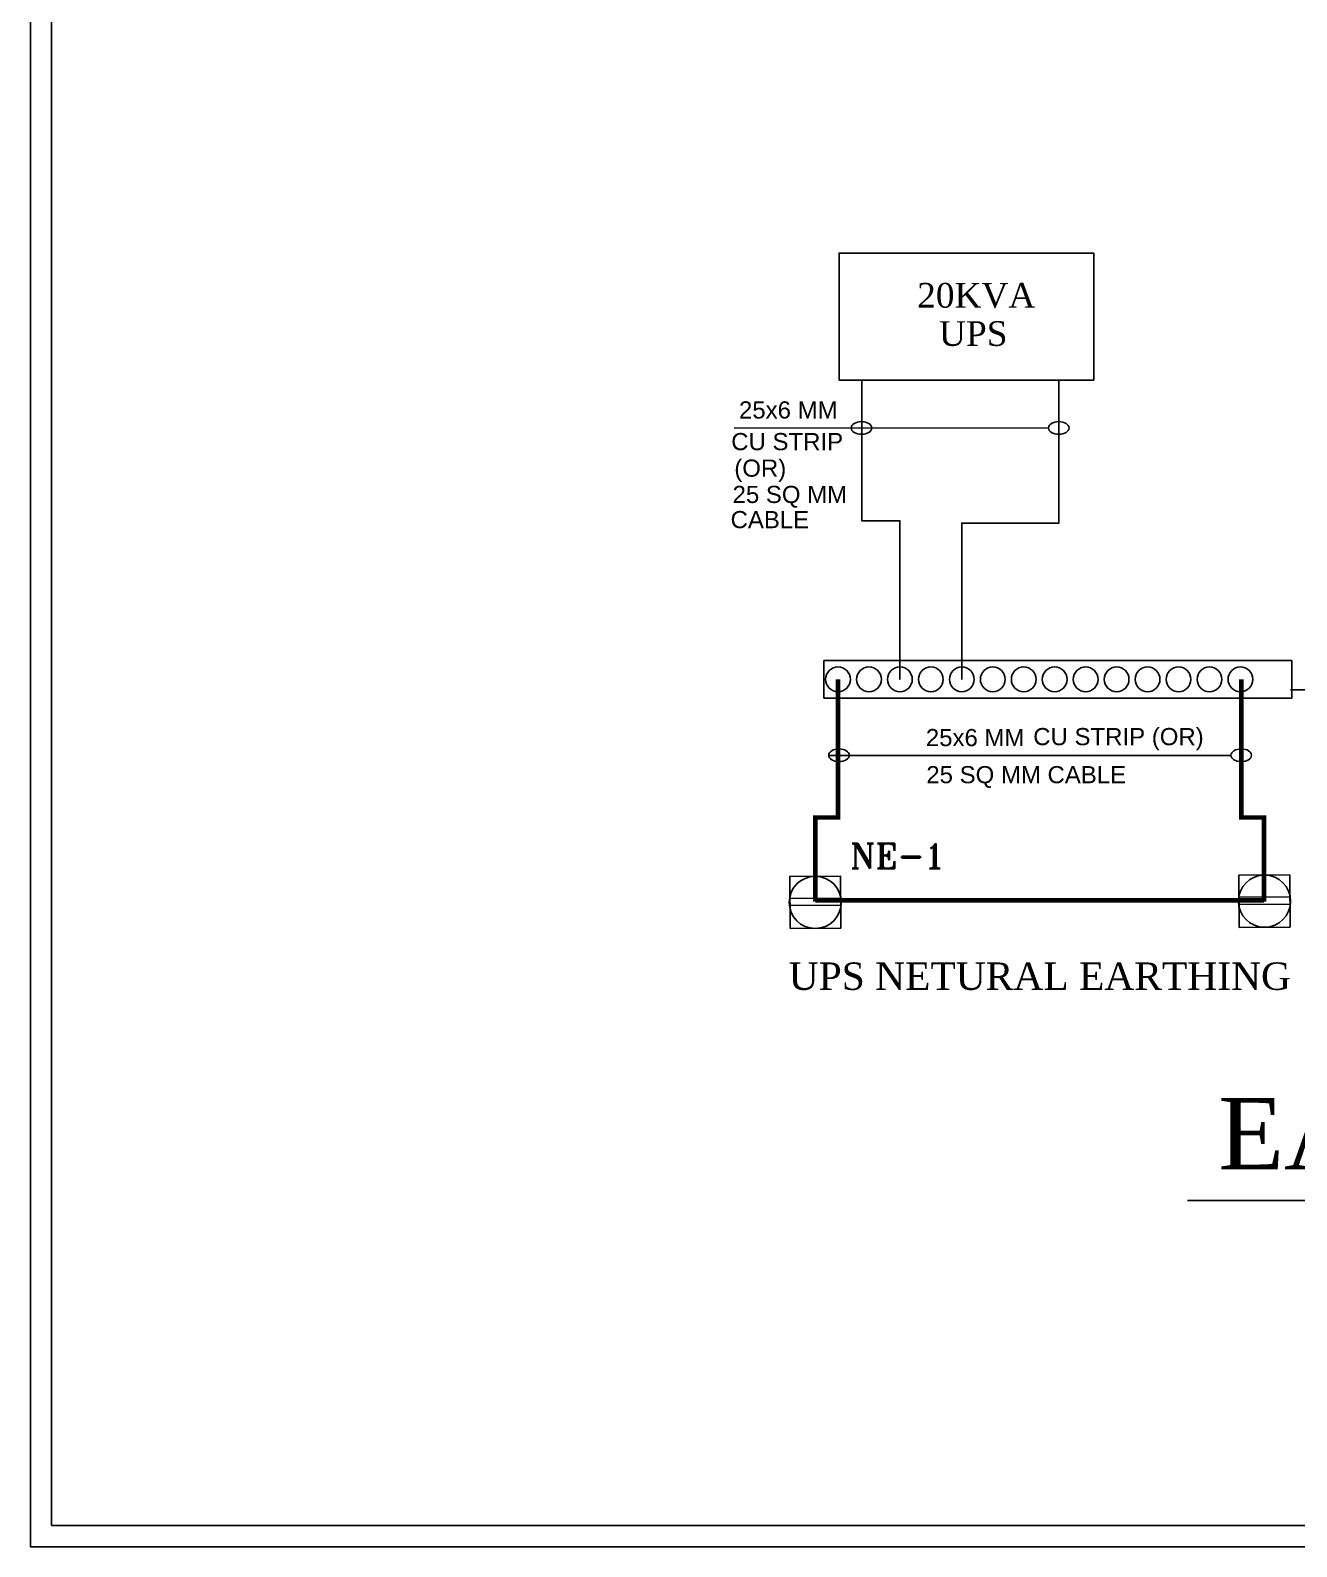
# Model space of a CAD drawing. Extents: x 3505867 to 3988380, y -625948 to -590408.
# Drawn here: x 3699251 to 3713087, y -625948 to -609377 of the extents above; entities that cross this region are included whole.
import ezdxf
from ezdxf.enums import TextEntityAlignment as Align

# ---------------------------------------------------------------- set-up
doc = ezdxf.new("R2010")
doc.units = 0
doc.header["$LTSCALE"] = 6
doc.header["$MEASUREMENT"] = 0
doc.linetypes.add('CU STRIP', pattern=[1.125, 0.75, -0.125, 0.125, -0.125])
doc.layers.get('0').update_dxf_attribs({"linetype": 'CONTINUOUS'})
doc.layers.add('EP', color=3, linetype='CONTINUOUS')
doc.styles.add('ARIAL', font='')
doc.styles.add('ROMANT', font='romant.shx')
doc.styles.add('TIMES_R', font='', dxfattribs={"height": 1.25})
doc.styles.get('ARIAL').set_extended_font_data('Arial')
doc.styles.get('TIMES_R').set_extended_font_data('Times New Roman')

# ---------------------------------------------------------------- blocks, each defined once
blk = doc.blocks.new('BB')
at = {"layer": 'EP', "color": 6}
for p, q in [((463866, 128970.6), (464143, 128970.6)), ((463866, 128932.1), (464143, 128932.1))]:
    blk.add_line(p, q, dxfattribs=at)
blk.add_lwpolyline([(463866, 129096.5), (464143, 129096.5), (464143, 128811.7), (463866, 128811.7)], close=True, dxfattribs=at)
blk.add_circle((464004.5, 128954.1), 142.4, dxfattribs=at)

msp = doc.modelspace()

# ---------------------------------------------------------------- linework, layer by layer
for points in [[(3744332.2, -593936.6), (3744332.2, -625948), (3699251, -625948), (3699251, -593936.6)], [(3744100.4, -594168.4), (3744100.4, -625716.2), (3699482.8, -625716.2), (3699482.8, -594168.4)]]:
    msp.add_lwpolyline(points, close=True)
at = {"layer": 'EP', "color": 7, "lineweight": -3}
for p, q in [((3710375.1, -613721.8), (3706940.2, -613725)), ((3713020.9, -616583.7), (3716100.7, -616583.7)), ((3712369.3, -617301.7), (3707974, -617301.7)), ((3711893.5, -622166), (3724863.8, -622166))]:
    msp.add_line(p, q, dxfattribs=at)
at = {"layer": 'EP', "color": 6}
msp.add_lwpolyline([(3710870.8, -613198.4), (3708087.5, -613198.4), (3708087.5, -611810.6), (3710870.8, -611810.6)], close=True, dxfattribs=at)
msp.add_lwpolyline([(3710870.8, -613198.4), (3708087.5, -613198.4), (3708087.5, -611810.6), (3710870.8, -611810.6)], close=True, dxfattribs=at)
at = {"layer": 'EP', "color": 140}
for points in [[(3708752.1, -616469.7), (3708752.1, -614737.1), (3708334.4, -614737.1), (3708334.4, -613198.4)], [(3709428.5, -616469.7), (3709428.5, -614761.9), (3710489.9, -614761.9), (3710489.9, -613198.4)]]:
    msp.add_lwpolyline(points, dxfattribs=at)
at = {"layer": 'EP', "color": 7}
msp.add_lwpolyline([(3707921.8, -616264.7), (3713034.3, -616264.7), (3713034.3, -616674.8), (3707921.8, -616674.8)], close=True, dxfattribs=at)
at = {"layer": 'EP', "color": 3, "linetype": 'CU STRIP', "ltscale": 10, "const_width": 50}
for points in [[(3708075.6, -616469.7), (3708075.6, -617979.4), (3707827.1, -617979.4), (3707827.1, -618898)], [(3712481.6, -616469.7), (3712481.6, -617979.4), (3712730.1, -617979.4), (3712730.1, -618898)], [(3707827.1, -618884.9), (3712730.1, -618884.9)]]:
    msp.add_lwpolyline(points, dxfattribs=at)
at = {"layer": 'EP', "color": 7}
for centre in [(3708075.6, -616469.7), (3708413.8, -616469.7), (3708752.1, -616469.7), (3709090.3, -616469.7), (3709428.5, -616469.7), (3709766.8, -616469.7), (3710105, -616469.7), (3710443.2, -616469.7), (3710781.5, -616469.7), (3711119.7, -616469.7), (3711457.9, -616469.7), (3711796.2, -616469.7), (3712134.4, -616469.7), (3712472.6, -616469.7)]:
    msp.add_circle(centre, 135.3, dxfattribs=at)
at = {"layer": 'EP', "color": 7, "lineweight": -3, "extrusion": (0, 0, -1)}
for centre in [(3708332.1, -613721.9), (3710487.5, -613721.9), (3708086.3, -617298.6), (3712481.6, -617298.6)]:
    msp.add_ellipse(centre, major_axis=(-112.4, 0), ratio=0.6155194, dxfattribs=at)

# ---------------------------------------------------------------- block references
at = {"layer": 'EP', "xscale": -2.00134532593688, "yscale": 2.00134532593688, "zscale": 2.00134532593688, "rotation": 180.345849970315}
for p in [(2782561.7, -366422.1), (2777652.9, -366435.3)]:
    msp.add_blockref('BB', p, dxfattribs=at)

# ---------------------------------------------------------------- texts
at = {"layer": 'EP', "color": 7}
for s, style, p in [('20KVA ', 'TIMES_R', (3709637.5, -612407.5)), ('UPS', 'TIMES_R', (3709553.5, -612825.2)), ('NE-1', 'ROMANT', (3708728.6, -618535.1, 0))]:
    msp.add_text(s, height=270, dxfattribs=dict(at, style=style)).set_placement(p, align=Align.CENTER)
at = {"layer": 'EP', "color": 7, "lineweight": -3}
for s, height, style, p in [('25x6 MM ', 187.5, 'ARIAL', (3706993.7, -613618.9)), ('CU STRIP', 187.5, 'ARIAL', (3706909.2, -613964.9)), ('(OR)', 187.5, 'ARIAL', (3706942.6, -614254.6)), ('25 SQ MM ', 187.5, 'ARIAL', (3706923.8, -614542.3)), ('CABLE ', 187.5, 'ARIAL', (3706901.9, -614817.5)), ('25x6 MM ', 187.5, 'ARIAL', (3709035.5, -617199.5)), ('CU STRIP (OR)', 187.5, 'ARIAL', (3710208.9, -617188.8)), ('25 SQ MM CABLE ', 187.5, 'ARIAL', (3709040.5, -617604.8)), ('UPS NETURAL EARTHING', 300, 'TIMES_R', (3707536.9, -619863.2)), ('EARTHING SCHEMATIC', 780, 'TIMES_R', (3712230.1, -621824.2))]:
    msp.add_text(s, height=height, dxfattribs=dict(at, style=style)).set_placement(p)

doc.saveas('drawing.dxf')
